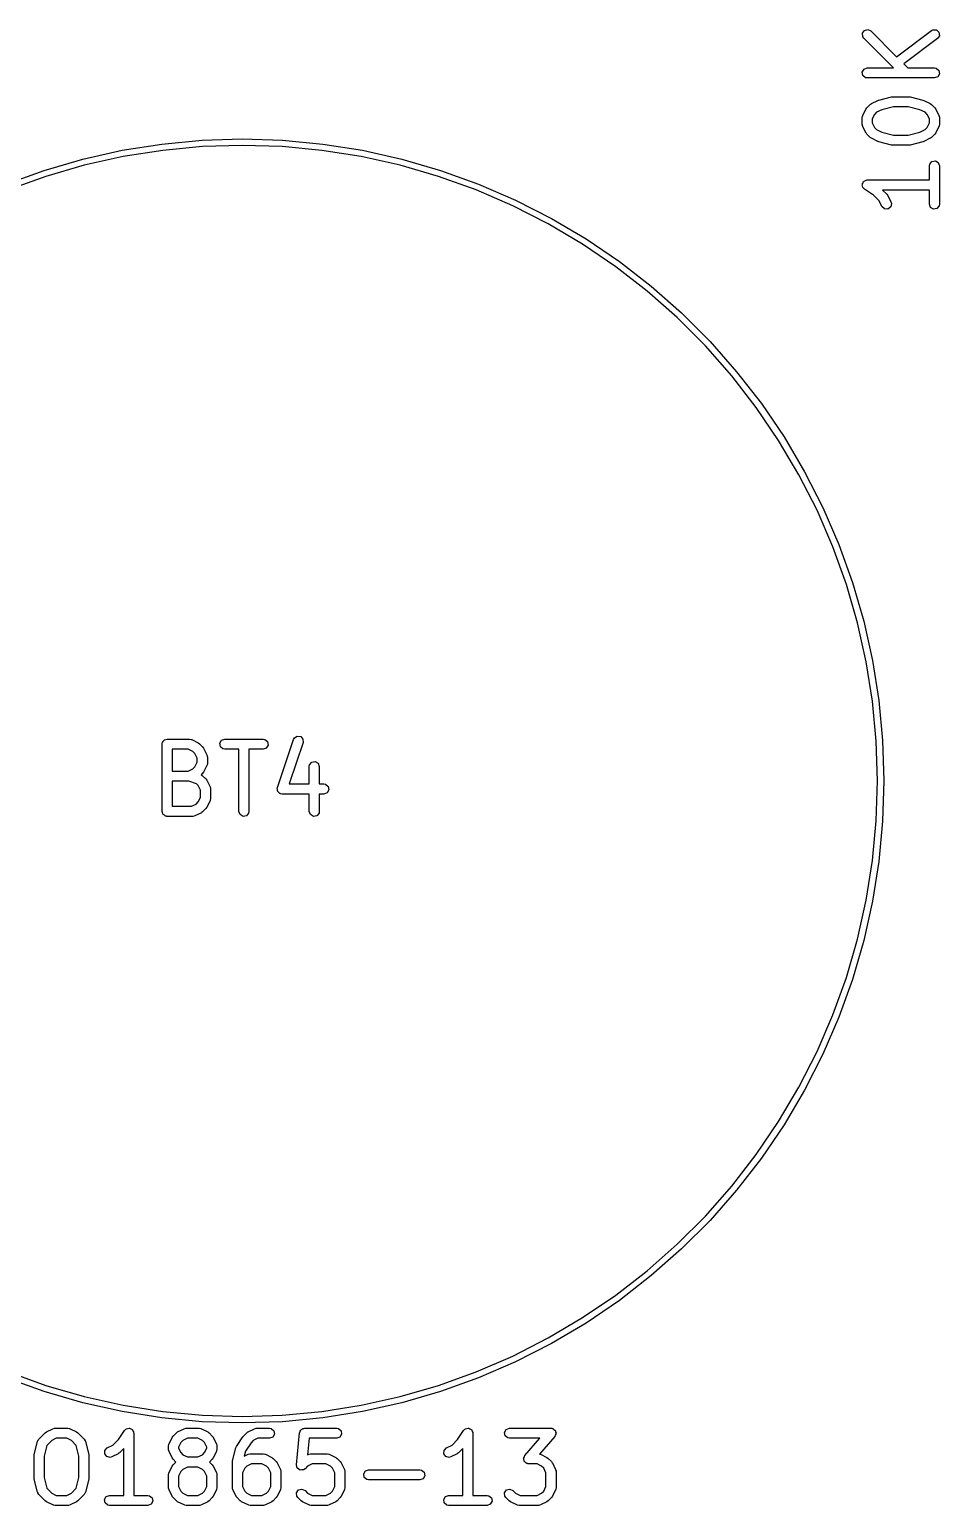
# Model space of a CAD drawing. Extents: x 0.07 to 2.33, y 0.11 to 1.81.
# Drawn here: x 0.623 to 1.156, y 0.107 to 0.972 of the extents above; entities that cross this region are included whole.
import ezdxf

# ---------------------------------------------------------------- set-up
doc = ezdxf.new("R2010")
doc.units = 0
doc.header["$MEASUREMENT"] = 0
doc.layers.add('BLACK', color=7, linetype='CONTINUOUS')

msp = doc.modelspace()

# ---------------------------------------------------------------- linework, layer by layer
at = {"layer": 'BLACK', "linetype": 'CONTINUOUS'}
for p, q in [((1.11063, 0.969394), (1.11179, 0.971048)), ((1.1108, 0.967382), (1.11063, 0.969394)), ((1.11179, 0.971048), (1.11374, 0.971571)), ((1.11374, 0.971571), (1.11557, 0.970717)), ((1.11557, 0.970717), (1.13063, 0.955655)), ((1.13063, 0.955655), (1.15108, 0.970992)), ((1.15108, 0.970992), (1.15199, 0.971455)), ((1.15199, 0.971455), (1.15401, 0.971345)), ((1.15401, 0.971345), (1.15548, 0.969964)), ((1.15548, 0.969964), (1.15573, 0.967959)), ((1.11139, 0.966542), (1.1108, 0.967382)), ((1.12885, 0.949085), (1.11139, 0.966542)), ((1.15462, 0.966267), (1.13485, 0.951437)), ((1.15573, 0.967959), (1.15462, 0.966267)), ((1.13485, 0.951437), (1.1372, 0.949085)), ((1.11057, 0.946645), (1.11158, 0.948394)), ((1.11092, 0.944656), (1.11057, 0.946645)), ((1.11247, 0.943358), (1.11092, 0.944656)), ((1.11158, 0.948394), (1.11348, 0.949085)), ((1.11348, 0.94318), (1.11247, 0.943358)), ((1.11348, 0.949085), (1.12885, 0.949085)), ((1.15285, 0.94318), (1.11348, 0.94318)), ((1.1372, 0.949085), (1.15285, 0.949085)), ((1.15285, 0.949085), (1.15386, 0.948907)), ((1.15475, 0.94387), (1.15285, 0.94318)), ((1.15386, 0.948907), (1.15541, 0.947609)), ((1.15576, 0.94562), (1.15475, 0.94387)), ((1.15541, 0.947609), (1.15576, 0.94562)), ((1.11084, 0.921206), (1.11271, 0.924956)), ((1.11271, 0.924956), (1.11324, 0.925665)), ((1.11324, 0.925665), (1.11327, 0.925723)), ((1.11327, 0.925723), (1.11514, 0.927598)), ((1.11514, 0.927598), (1.11586, 0.928104)), ((1.11586, 0.928104), (1.11591, 0.928151)), ((1.11591, 0.928151), (1.11966, 0.930026)), ((1.11966, 0.930026), (1.12015, 0.930171)), ((1.12015, 0.930171), (1.12026, 0.930249)), ((1.12026, 0.930249), (1.12776, 0.932124)), ((1.12884, 0.926307), (1.12201, 0.924599)), ((1.12776, 0.932124), (1.12835, 0.932166)), ((1.12835, 0.932166), (1.12848, 0.932212)), ((1.12848, 0.932212), (1.13785, 0.932212)), ((1.13749, 0.926307), (1.12884, 0.926307)), ((1.14432, 0.924599), (1.13749, 0.926307)), ((1.13785, 0.932212), (1.13843, 0.93211)), ((1.13843, 0.93211), (1.13857, 0.932124)), ((1.13857, 0.932124), (1.14607, 0.930249)), ((1.14607, 0.930249), (1.14653, 0.930042)), ((1.14653, 0.930042), (1.14667, 0.930026)), ((1.14667, 0.930026), (1.15042, 0.928151)), ((1.15042, 0.928151), (1.15113, 0.927625)), ((1.15113, 0.927625), (1.15119, 0.927598)), ((1.15119, 0.927598), (1.15306, 0.925723)), ((1.15306, 0.925723), (1.15357, 0.925)), ((1.15357, 0.925), (1.15362, 0.924956)), ((1.15362, 0.924956), (1.15549, 0.921206)), ((1.11053, 0.919886), (1.1107, 0.920896)), ((1.11053, 0.916136), (1.11053, 0.919886)), ((1.1107, 0.920896), (1.11082, 0.921031)), ((1.11082, 0.921031), (1.11084, 0.921206)), ((1.11778, 0.921886), (1.11643, 0.919189)), ((1.11643, 0.919189), (1.11643, 0.916833)), ((1.11643, 0.916833), (1.11778, 0.914136)), ((1.11898, 0.923083), (1.11778, 0.921886)), ((1.12201, 0.924599), (1.11898, 0.923083)), ((1.14735, 0.923083), (1.14432, 0.924599)), ((1.14855, 0.921886), (1.14735, 0.923083)), ((1.1499, 0.919189), (1.14855, 0.921886)), ((1.14855, 0.914136), (1.1499, 0.916833)), ((1.1499, 0.916833), (1.1499, 0.919189)), ((1.15549, 0.921206), (1.15578, 0.920223)), ((1.15578, 0.920223), (1.15574, 0.920052)), ((1.15574, 0.920052), (1.1558, 0.919886)), ((1.1558, 0.919886), (1.1558, 0.916136)), ((1.11059, 0.91597), (1.11053, 0.916136)), ((1.11055, 0.915799), (1.11059, 0.91597)), ((1.11084, 0.914816), (1.11055, 0.915799)), ((1.11271, 0.911066), (1.11084, 0.914816)), ((1.11276, 0.911022), (1.11271, 0.911066)), ((1.11327, 0.910299), (1.11276, 0.911022)), ((1.11514, 0.908424), (1.11327, 0.910299)), ((1.1152, 0.908397), (1.11514, 0.908424)), ((1.11591, 0.907871), (1.1152, 0.908397)), ((1.11966, 0.905996), (1.11591, 0.907871)), ((1.11778, 0.914136), (1.11898, 0.912939)), ((1.11898, 0.912939), (1.12201, 0.911423)), ((1.12201, 0.911423), (1.12884, 0.909715)), ((1.12884, 0.909715), (1.13749, 0.909715)), ((1.13749, 0.909715), (1.14432, 0.911423)), ((1.14432, 0.911423), (1.14735, 0.912939)), ((1.15042, 0.907871), (1.14667, 0.905996)), ((1.14735, 0.912939), (1.14855, 0.914136)), ((1.15046, 0.907918), (1.15042, 0.907871)), ((1.15119, 0.908424), (1.15046, 0.907918)), ((1.15306, 0.910299), (1.15119, 0.908424)), ((1.15309, 0.910357), (1.15306, 0.910299)), ((1.15362, 0.911066), (1.15309, 0.910357)), ((1.15549, 0.914816), (1.15362, 0.911066)), ((1.15551, 0.914991), (1.15549, 0.914816)), ((1.15562, 0.915126), (1.15551, 0.914991)), ((1.1558, 0.916136), (1.15562, 0.915126)), ((0.653741, 0.895668), (0.676792, 0.900821)), ((0.676792, 0.900821), (0.700121, 0.904516)), ((0.70059, 0.900799), (0.677494, 0.897141)), ((0.700121, 0.904516), (0.723636, 0.906738)), ((0.723871, 0.903), (0.70059, 0.900799)), ((0.723636, 0.906738), (0.747244, 0.90748)), ((0.747244, 0.903735), (0.723871, 0.903)), ((0.747244, 0.90748), (0.770852, 0.906738)), ((0.770617, 0.903), (0.747244, 0.903735)), ((0.793898, 0.900799), (0.770617, 0.903)), ((0.770852, 0.906738), (0.794367, 0.904516)), ((0.816995, 0.897141), (0.793898, 0.900799)), ((0.794367, 0.904516), (0.817697, 0.900821)), ((0.817697, 0.900821), (0.840748, 0.895668)), ((1.1198, 0.90598), (1.11966, 0.905996)), ((1.12026, 0.905772), (1.1198, 0.90598)), ((1.12776, 0.903898), (1.12026, 0.905772)), ((1.1279, 0.903912), (1.12776, 0.903898)), ((1.12848, 0.90381), (1.1279, 0.903912)), ((1.13785, 0.90381), (1.12848, 0.90381)), ((1.13798, 0.903856), (1.13785, 0.90381)), ((1.13857, 0.903898), (1.13798, 0.903856)), ((1.14607, 0.905772), (1.13857, 0.903898)), ((1.14618, 0.905851), (1.14607, 0.905772)), ((1.14667, 0.905996), (1.14618, 0.905851)), ((0.631059, 0.889078), (0.653741, 0.895668)), ((0.654672, 0.89204), (0.632216, 0.885516)), ((0.677494, 0.897141), (0.654672, 0.89204)), ((0.839816, 0.89204), (0.816995, 0.897141)), ((0.862272, 0.885516), (0.839816, 0.89204)), ((0.840748, 0.895668), (0.86343, 0.889078)), ((1.1499, 0.891764), (1.15007, 0.892774)), ((1.1499, 0.883468), (1.1499, 0.891764)), ((1.15007, 0.892774), (1.15137, 0.894321)), ((1.15137, 0.894321), (1.15336, 0.894672)), ((1.15336, 0.894672), (1.15511, 0.893662)), ((1.15511, 0.893662), (1.1558, 0.891764)), ((1.1558, 0.891764), (1.1558, 0.869267)), ((0.608835, 0.881077), (0.631059, 0.889078)), ((0.632216, 0.885516), (0.610214, 0.877595)), ((0.884274, 0.877595), (0.862272, 0.885516)), ((0.86343, 0.889078), (0.885653, 0.881077)), ((1.11057, 0.881028), (1.111, 0.88177)), ((1.111, 0.88177), (1.11134, 0.882555)), ((1.11134, 0.882555), (1.1115, 0.882631)), ((1.1115, 0.882631), (1.11158, 0.882778)), ((1.11158, 0.882778), (1.11239, 0.883071)), ((1.11239, 0.883071), (1.11315, 0.88345)), ((1.11315, 0.88345), (1.11332, 0.88341)), ((1.11332, 0.88341), (1.11348, 0.883468)), ((1.11348, 0.883468), (1.1499, 0.883468)), ((0.905736, 0.868308), (0.884274, 0.877595)), ((0.885653, 0.881077), (0.90733, 0.871697)), ((1.11053, 0.880706), (1.1106, 0.880861)), ((1.11077, 0.879883), (1.11053, 0.880706)), ((1.1106, 0.880861), (1.11057, 0.881028)), ((1.11092, 0.879039), (1.11077, 0.879883)), ((1.11105, 0.87893), (1.11092, 0.879039)), ((1.1111, 0.878767), (1.11105, 0.87893)), ((1.11184, 0.878059), (1.1111, 0.878767)), ((1.11722, 0.874471), (1.11184, 0.878059)), ((1.12043, 0.871267), (1.11722, 0.874471)), ((1.1499, 0.877563), (1.12248, 0.877563)), ((1.12248, 0.877563), (1.12494, 0.875104)), ((1.12494, 0.875104), (1.12545, 0.874381)), ((1.12545, 0.874381), (1.12549, 0.874337)), ((1.12549, 0.874337), (1.12737, 0.870587)), ((1.1499, 0.869267), (1.1499, 0.877563)), ((0.926571, 0.857691), (0.905736, 0.868308)), ((0.90733, 0.871697), (0.928376, 0.860974)), ((1.12209, 0.867946), (1.12043, 0.871267)), ((1.12355, 0.866558), (1.12209, 0.867946)), ((1.12557, 0.866437), (1.12355, 0.866558)), ((1.12719, 0.86764), (1.12557, 0.866437)), ((1.12766, 0.869605), (1.12719, 0.86764)), ((1.12737, 0.870587), (1.12766, 0.869605)), ((1.15059, 0.867369), (1.1499, 0.869267)), ((1.15234, 0.866359), (1.15059, 0.867369)), ((1.15433, 0.86671), (1.15234, 0.866359)), ((1.15562, 0.868257), (1.15433, 0.86671)), ((1.1558, 0.869267), (1.15562, 0.868257)), ((0.946699, 0.845787), (0.926571, 0.857691)), ((0.928376, 0.860974), (0.948707, 0.84895)), ((0.948707, 0.84895), (0.968242, 0.835674)), ((0.96604, 0.832643), (0.946699, 0.845787)), ((0.984518, 0.818311), (0.96604, 0.832643)), ((0.968242, 0.835674), (0.986905, 0.821197)), ((0.986905, 0.821197), (1.00462, 0.805577)), ((1.00206, 0.802846), (0.984518, 0.818311)), ((1.00462, 0.805577), (1.02132, 0.788875)), ((1.01859, 0.786311), (1.00206, 0.802846)), ((1.02132, 0.788875), (1.03694, 0.771157)), ((1.03406, 0.76877), (1.01859, 0.786311)), ((1.03694, 0.771157), (1.05142, 0.752494)), ((1.04839, 0.750292), (1.03406, 0.76877)), ((1.05142, 0.752494), (1.0647, 0.732959)), ((1.06154, 0.730951), (1.04839, 0.750292)), ((1.07344, 0.710823), (1.06154, 0.730951)), ((1.0647, 0.732959), (1.07672, 0.712628)), ((1.08406, 0.689988), (1.07344, 0.710823)), ((1.07672, 0.712628), (1.08744, 0.691582)), ((1.08744, 0.691582), (1.09683, 0.669905)), ((1.09334, 0.668526), (1.08406, 0.689988)), ((1.10126, 0.646524), (1.09334, 0.668526)), ((1.09683, 0.669905), (1.10483, 0.647682)), ((1.10779, 0.624068), (1.10126, 0.646524)), ((1.10483, 0.647682), (1.11142, 0.625)), ((1.11289, 0.601247), (1.10779, 0.624068)), ((1.11142, 0.625), (1.11657, 0.601949)), ((1.11655, 0.57815), (1.11289, 0.601247)), ((1.11657, 0.601949), (1.12026, 0.578619)), ((1.11875, 0.554869), (1.11655, 0.57815)), ((1.12026, 0.578619), (1.12249, 0.555104)), ((0.700234, 0.553056), (0.700302, 0.553439)), ((0.700279, 0.553569), (0.700345, 0.553682)), ((0.700302, 0.553439), (0.700279, 0.553569)), ((0.700345, 0.553682), (0.700412, 0.554066)), ((0.700412, 0.554066), (0.700906, 0.554654)), ((0.700906, 0.554654), (0.701289, 0.555318)), ((0.701289, 0.555318), (0.701539, 0.555409)), ((0.701539, 0.555409), (0.701711, 0.555613)), ((0.701711, 0.555613), (0.702466, 0.555746)), ((0.702466, 0.555746), (0.703187, 0.556009)), ((0.703187, 0.556009), (0.71631, 0.556009)), ((0.71631, 0.556009), (0.71732, 0.555831)), ((0.71732, 0.555831), (0.717456, 0.555717)), ((0.717456, 0.555717), (0.717631, 0.555697)), ((0.717631, 0.555697), (0.721381, 0.553822)), ((0.721381, 0.553822), (0.72209, 0.553296)), ((0.72209, 0.553296), (0.722148, 0.553269)), ((0.722148, 0.553269), (0.724023, 0.551394)), ((0.734025, 0.553569), (0.735035, 0.555318)), ((0.734376, 0.55158), (0.734025, 0.553569)), ((0.735035, 0.555318), (0.736933, 0.556009)), ((0.736933, 0.556009), (0.75943, 0.556009)), ((0.75943, 0.556009), (0.76044, 0.555831)), ((0.76044, 0.555831), (0.761987, 0.554532)), ((0.761987, 0.554532), (0.762338, 0.552543)), ((0.767877, 0.527743), (0.777251, 0.555864)), ((0.782854, 0.553997), (0.774775, 0.529762)), ((0.777251, 0.555864), (0.77774, 0.556766)), ((0.77774, 0.556766), (0.779461, 0.557823)), ((0.779461, 0.557823), (0.781458, 0.557527)), ((0.781458, 0.557527), (0.782799, 0.556016)), ((0.782799, 0.556016), (0.782854, 0.553997)), ((1.11948, 0.531496), (1.11875, 0.554869)), ((1.12249, 0.555104), (1.12323, 0.531496)), ((0.700234, 0.513686), (0.700234, 0.553056)), ((0.70614, 0.550103), (0.70614, 0.537261)), ((0.715613, 0.550103), (0.70614, 0.550103)), ((0.718311, 0.548754), (0.715613, 0.550103)), ((0.719508, 0.547557), (0.718311, 0.548754)), ((0.720857, 0.54486), (0.719508, 0.547557)), ((0.720857, 0.542504), (0.720857, 0.54486)), ((0.724023, 0.551394), (0.724529, 0.550671)), ((0.724529, 0.550671), (0.724576, 0.550627)), ((0.724576, 0.550627), (0.726451, 0.546877)), ((0.726451, 0.546877), (0.726743, 0.545894)), ((0.726743, 0.545894), (0.726702, 0.545723)), ((0.726702, 0.545723), (0.726762, 0.545557)), ((0.726762, 0.545557), (0.726762, 0.541807)), ((0.735923, 0.550281), (0.734376, 0.55158)), ((0.736933, 0.550103), (0.735923, 0.550281)), ((0.745229, 0.550103), (0.736933, 0.550103)), ((0.745229, 0.513686), (0.745229, 0.550103)), ((0.75943, 0.550103), (0.751134, 0.550103)), ((0.751134, 0.550103), (0.751134, 0.513686)), ((0.761328, 0.550794), (0.75943, 0.550103)), ((0.762338, 0.552543), (0.761328, 0.550794)), ((0.70614, 0.537261), (0.715613, 0.537261)), ((0.715613, 0.537261), (0.718311, 0.53861)), ((0.718311, 0.53861), (0.719508, 0.539807)), ((0.719508, 0.539807), (0.720857, 0.542504)), ((0.724023, 0.53597), (0.72314, 0.535088)), ((0.72405, 0.536028), (0.724023, 0.53597)), ((0.724576, 0.536737), (0.72405, 0.536028)), ((0.726451, 0.540487), (0.724576, 0.536737)), ((0.726471, 0.540662), (0.726451, 0.540487)), ((0.726584, 0.540797), (0.726471, 0.540662)), ((0.726762, 0.541807), (0.726584, 0.540797)), ((0.786474, 0.539933), (0.786652, 0.540942)), ((0.786474, 0.529762), (0.786474, 0.539933)), ((0.786652, 0.540942), (0.78795, 0.54249)), ((0.78795, 0.54249), (0.789939, 0.54284)), ((0.789939, 0.54284), (0.791688, 0.541831)), ((0.791688, 0.541831), (0.792379, 0.539933)), ((0.792379, 0.539933), (0.792379, 0.529762)), ((0.70614, 0.531355), (0.70614, 0.516639)), ((0.715831, 0.531355), (0.70614, 0.531355)), ((0.72034, 0.529853), (0.715831, 0.531355)), ((0.721383, 0.52881), (0.72034, 0.529853)), ((0.722731, 0.526112), (0.721383, 0.52881)), ((0.72314, 0.535088), (0.72377, 0.534746)), ((0.72377, 0.534746), (0.723863, 0.534596)), ((0.723863, 0.534596), (0.724023, 0.534521)), ((0.724023, 0.534521), (0.725897, 0.532647)), ((0.725897, 0.532647), (0.726404, 0.531924)), ((0.726404, 0.531924), (0.726451, 0.531879)), ((0.726451, 0.531879), (0.728325, 0.52813)), ((0.728325, 0.52813), (0.728618, 0.527147)), ((0.767771, 0.527322), (0.767884, 0.527517)), ((0.767911, 0.526529), (0.767771, 0.527322)), ((0.767884, 0.527517), (0.767877, 0.527743)), ((0.774775, 0.529762), (0.786474, 0.529762)), ((0.792379, 0.529762), (0.795051, 0.529762)), ((0.795051, 0.529762), (0.796061, 0.529584)), ((0.796061, 0.529584), (0.797608, 0.528286)), ((0.797608, 0.528286), (0.797959, 0.526296)), ((1.11875, 0.508123), (1.11948, 0.531496)), ((1.12323, 0.531496), (1.12249, 0.507888)), ((0.720186, 0.517987), (0.721383, 0.519184)), ((0.721383, 0.519184), (0.722731, 0.521882)), ((0.722731, 0.521882), (0.722731, 0.526112)), ((0.728325, 0.519864), (0.726451, 0.516115)), ((0.728345, 0.52004), (0.728325, 0.519864)), ((0.728459, 0.520175), (0.728345, 0.52004)), ((0.728637, 0.521185), (0.728459, 0.520175)), ((0.728618, 0.527147), (0.728577, 0.526975)), ((0.728577, 0.526975), (0.728637, 0.526809)), ((0.728637, 0.526809), (0.728637, 0.521185)), ((0.767933, 0.525724), (0.767911, 0.526529)), ((0.768082, 0.525555), (0.767933, 0.525724)), ((0.768121, 0.525333), (0.768082, 0.525555)), ((0.768738, 0.524815), (0.768121, 0.525333)), ((0.769273, 0.524213), (0.768738, 0.524815)), ((0.769496, 0.52418), (0.769273, 0.524213)), ((0.769669, 0.524034), (0.769496, 0.52418)), ((0.770679, 0.523856), (0.769669, 0.524034)), ((0.786474, 0.523856), (0.770679, 0.523856)), ((0.786474, 0.513686), (0.786474, 0.523856)), ((0.795051, 0.523856), (0.792379, 0.523856)), ((0.792379, 0.523856), (0.792379, 0.513686)), ((0.796949, 0.524547), (0.795051, 0.523856)), ((0.797959, 0.526296), (0.796949, 0.524547)), ((0.700497, 0.512965), (0.700234, 0.513686)), ((0.70063, 0.512209), (0.700497, 0.512965)), ((0.700834, 0.512038), (0.70063, 0.512209)), ((0.700925, 0.511788), (0.700834, 0.512038)), ((0.701589, 0.511404), (0.700925, 0.511788)), ((0.702177, 0.510911), (0.701589, 0.511404)), ((0.702561, 0.510844), (0.702177, 0.510911)), ((0.702674, 0.510778), (0.702561, 0.510844)), ((0.702804, 0.510801), (0.702674, 0.510778)), ((0.703187, 0.510733), (0.702804, 0.510801)), ((0.718185, 0.510733), (0.703187, 0.510733)), ((0.70614, 0.516639), (0.717488, 0.516639)), ((0.717488, 0.516639), (0.720186, 0.517987)), ((0.718351, 0.510793), (0.718185, 0.510733)), ((0.718523, 0.510752), (0.718351, 0.510793)), ((0.719506, 0.511045), (0.718523, 0.510752)), ((0.723255, 0.51292), (0.719506, 0.511045)), ((0.7233, 0.512966), (0.723255, 0.51292)), ((0.724023, 0.513473), (0.7233, 0.512966)), ((0.725897, 0.515347), (0.724023, 0.513473)), ((0.725925, 0.515406), (0.725897, 0.515347)), ((0.726451, 0.516115), (0.725925, 0.515406)), ((0.74592, 0.511788), (0.745229, 0.513686)), ((0.747669, 0.510778), (0.74592, 0.511788)), ((0.749658, 0.511129), (0.747669, 0.510778)), ((0.750956, 0.512676), (0.749658, 0.511129)), ((0.751134, 0.513686), (0.750956, 0.512676)), ((0.787164, 0.511788), (0.786474, 0.513686)), ((0.788914, 0.510778), (0.787164, 0.511788)), ((0.790903, 0.511129), (0.788914, 0.510778)), ((0.792201, 0.512676), (0.790903, 0.511129)), ((0.792379, 0.513686), (0.792201, 0.512676)), ((1.11655, 0.484842), (1.11875, 0.508123)), ((1.12249, 0.507888), (1.12026, 0.484373)), ((1.11289, 0.461746), (1.11655, 0.484842)), ((1.12026, 0.484373), (1.11657, 0.461044)), ((1.10779, 0.438924), (1.11289, 0.461746)), ((1.11657, 0.461044), (1.11142, 0.437993)), ((1.10126, 0.416468), (1.10779, 0.438924)), ((1.11142, 0.437993), (1.10483, 0.415311)), ((1.09334, 0.394466), (1.10126, 0.416468)), ((1.10483, 0.415311), (1.09683, 0.393087)), ((1.08406, 0.373005), (1.09334, 0.394466)), ((1.09683, 0.393087), (1.08744, 0.37141)), ((1.07344, 0.352169), (1.08406, 0.373005)), ((1.08744, 0.37141), (1.07672, 0.350364)), ((1.06154, 0.332041), (1.07344, 0.352169)), ((1.07672, 0.350364), (1.0647, 0.330034)), ((1.04839, 0.3127), (1.06154, 0.332041)), ((1.0647, 0.330034), (1.05142, 0.310498)), ((1.03406, 0.294222), (1.04839, 0.3127)), ((1.05142, 0.310498), (1.03694, 0.291835)), ((1.01859, 0.276681), (1.03406, 0.294222)), ((1.03694, 0.291835), (1.02132, 0.274117)), ((1.00206, 0.260146), (1.01859, 0.276681)), ((1.02132, 0.274117), (1.00462, 0.257415)), ((0.984518, 0.244681), (1.00206, 0.260146)), ((1.00462, 0.257415), (0.986905, 0.241795)), ((0.96604, 0.230349), (0.984518, 0.244681)), ((0.986905, 0.241795), (0.968242, 0.227318)), ((0.946699, 0.217205), (0.96604, 0.230349)), ((0.968242, 0.227318), (0.948707, 0.214042)), ((0.926571, 0.205301), (0.946699, 0.217205)), ((0.948707, 0.214042), (0.928376, 0.202019)), ((0.905736, 0.194685), (0.926571, 0.205301)), ((0.928376, 0.202019), (0.90733, 0.191295)), ((0.884274, 0.185397), (0.905736, 0.194685)), ((0.90733, 0.191295), (0.885653, 0.181915)), ((0.631059, 0.173914), (0.608835, 0.181915)), ((0.610214, 0.185397), (0.632216, 0.177476)), ((0.862272, 0.177476), (0.884274, 0.185397)), ((0.885653, 0.181915), (0.86343, 0.173914)), ((0.653741, 0.167324), (0.631059, 0.173914)), ((0.632216, 0.177476), (0.654672, 0.170952)), ((0.839816, 0.170952), (0.862272, 0.177476)), ((0.86343, 0.173914), (0.840748, 0.167324)), ((0.676792, 0.162172), (0.653741, 0.167324)), ((0.654672, 0.170952), (0.677494, 0.165851)), ((0.677494, 0.165851), (0.70059, 0.162193)), ((0.793898, 0.162193), (0.816995, 0.165851)), ((0.816995, 0.165851), (0.839816, 0.170952)), ((0.840748, 0.167324), (0.817697, 0.162172)), ((0.700121, 0.158477), (0.676792, 0.162172)), ((0.723636, 0.156254), (0.700121, 0.158477)), ((0.70059, 0.162193), (0.723871, 0.159992)), ((0.747244, 0.155512), (0.723636, 0.156254)), ((0.723871, 0.159992), (0.747244, 0.159258)), ((0.747244, 0.159258), (0.770617, 0.159992)), ((0.770852, 0.156254), (0.747244, 0.155512)), ((0.770617, 0.159992), (0.793898, 0.162193)), ((0.794367, 0.158477), (0.770852, 0.156254)), ((0.817697, 0.162172), (0.794367, 0.158477)), ((0.627983, 0.145976), (0.631733, 0.149726)), ((0.631733, 0.149726), (0.632456, 0.150232)), ((0.632456, 0.150232), (0.6325, 0.150279)), ((0.6325, 0.150279), (0.63625, 0.152154)), ((0.63625, 0.152154), (0.637233, 0.152446)), ((0.637233, 0.152446), (0.637404, 0.152405)), ((0.637404, 0.152405), (0.63757, 0.152465)), ((0.63757, 0.152465), (0.645069, 0.152465)), ((0.645069, 0.152465), (0.646079, 0.152287)), ((0.646079, 0.152287), (0.646214, 0.152174)), ((0.646214, 0.152174), (0.64639, 0.152154)), ((0.64639, 0.152154), (0.650139, 0.150279)), ((0.650139, 0.150279), (0.650848, 0.149753)), ((0.650848, 0.149753), (0.650907, 0.149726)), ((0.650907, 0.149726), (0.654656, 0.145976)), ((0.674646, 0.145769), (0.678233, 0.151151)), ((0.678233, 0.151151), (0.678941, 0.151892)), ((0.678941, 0.151892), (0.679104, 0.15194)), ((0.679104, 0.15194), (0.679214, 0.15207)), ((0.679214, 0.15207), (0.680057, 0.152219)), ((0.680057, 0.152219), (0.68088, 0.152459)), ((0.68088, 0.152459), (0.681035, 0.152391)), ((0.681035, 0.152391), (0.681203, 0.152421)), ((0.681203, 0.152421), (0.681945, 0.151992)), ((0.681945, 0.151992), (0.68273, 0.151648)), ((0.68273, 0.151648), (0.682805, 0.151495)), ((0.682805, 0.151495), (0.682952, 0.151411)), ((0.682952, 0.151411), (0.683245, 0.150606)), ((0.683245, 0.150606), (0.683625, 0.149837)), ((0.683625, 0.149837), (0.683585, 0.149672)), ((0.683585, 0.149672), (0.683643, 0.149513)), ((0.683643, 0.149513), (0.683643, 0.113095)), ((0.704296, 0.143334), (0.70617, 0.147084)), ((0.70617, 0.147084), (0.706696, 0.147793)), ((0.706696, 0.147793), (0.706723, 0.147851)), ((0.706723, 0.147851), (0.708598, 0.149726)), ((0.708598, 0.149726), (0.709321, 0.150232)), ((0.709321, 0.150232), (0.709366, 0.150279)), ((0.709366, 0.150279), (0.713115, 0.152154)), ((0.713115, 0.152154), (0.714098, 0.152446)), ((0.714098, 0.152446), (0.71427, 0.152405)), ((0.71427, 0.152405), (0.714436, 0.152465)), ((0.714436, 0.152465), (0.721935, 0.152465)), ((0.721935, 0.152465), (0.722945, 0.152287)), ((0.722945, 0.152287), (0.72308, 0.152174)), ((0.72308, 0.152174), (0.723255, 0.152154)), ((0.723255, 0.152154), (0.727005, 0.150279)), ((0.727005, 0.150279), (0.727714, 0.149753)), ((0.727714, 0.149753), (0.727772, 0.149726)), ((0.727772, 0.149726), (0.729647, 0.147851)), ((0.729647, 0.147851), (0.730153, 0.147128)), ((0.730153, 0.147128), (0.7302, 0.147084)), ((0.7302, 0.147084), (0.732075, 0.143334)), ((0.74385, 0.141777), (0.747599, 0.147401)), ((0.747599, 0.147401), (0.74791, 0.147726)), ((0.74791, 0.147726), (0.747968, 0.147851)), ((0.747968, 0.147851), (0.749843, 0.149726)), ((0.749843, 0.149726), (0.750566, 0.150232)), ((0.750566, 0.150232), (0.75061, 0.150279)), ((0.75061, 0.150279), (0.75436, 0.152154)), ((0.75436, 0.152154), (0.755343, 0.152446)), ((0.755343, 0.152446), (0.755515, 0.152405)), ((0.755515, 0.152405), (0.755681, 0.152465)), ((0.755681, 0.152465), (0.76318, 0.152465)), ((0.76318, 0.152465), (0.764189, 0.152287)), ((0.765078, 0.147251), (0.76318, 0.14656)), ((0.764189, 0.152287), (0.765737, 0.150989)), ((0.766087, 0.149), (0.765078, 0.147251)), ((0.765737, 0.150989), (0.766087, 0.149)), ((0.778989, 0.131059), (0.780864, 0.149806)), ((0.780864, 0.149806), (0.780906, 0.149957)), ((0.780894, 0.150025), (0.780955, 0.150131)), ((0.780906, 0.149957), (0.780894, 0.150025)), ((0.780955, 0.150131), (0.781142, 0.150794)), ((0.781142, 0.150794), (0.78159, 0.151231)), ((0.78159, 0.151231), (0.781904, 0.151775)), ((0.781904, 0.151775), (0.782292, 0.151916)), ((0.782292, 0.151916), (0.782587, 0.152204)), ((0.782587, 0.152204), (0.783213, 0.152251)), ((0.783213, 0.152251), (0.783802, 0.152465)), ((0.783802, 0.152465), (0.80255, 0.152465)), ((0.80255, 0.152465), (0.80356, 0.152287)), ((0.804448, 0.147251), (0.80255, 0.14656)), ((0.80356, 0.152287), (0.805107, 0.150989)), ((0.805458, 0.149), (0.804448, 0.147251)), ((0.805107, 0.150989), (0.805458, 0.149)), ((0.873371, 0.145769), (0.876958, 0.151151)), ((0.876958, 0.151151), (0.877667, 0.151892)), ((0.877667, 0.151892), (0.87783, 0.15194)), ((0.87783, 0.15194), (0.877939, 0.15207)), ((0.877939, 0.15207), (0.878782, 0.152219)), ((0.878782, 0.152219), (0.879605, 0.152459)), ((0.879605, 0.152459), (0.879761, 0.152391)), ((0.879761, 0.152391), (0.879928, 0.152421)), ((0.879928, 0.152421), (0.88067, 0.151992)), ((0.88067, 0.151992), (0.881455, 0.151648)), ((0.881455, 0.151648), (0.88153, 0.151495)), ((0.88153, 0.151495), (0.881677, 0.151411)), ((0.881677, 0.151411), (0.88197, 0.150606)), ((0.88197, 0.150606), (0.88235, 0.149837)), ((0.88235, 0.149837), (0.88231, 0.149672)), ((0.88231, 0.149672), (0.882368, 0.149513)), ((0.882368, 0.149513), (0.882368, 0.113095)), ((0.900879, 0.150025), (0.901889, 0.151775)), ((0.90123, 0.148036), (0.900879, 0.150025)), ((0.902777, 0.146738), (0.90123, 0.148036)), ((0.901889, 0.151775), (0.903787, 0.152465)), ((0.903787, 0.152465), (0.928159, 0.152465)), ((0.930381, 0.147568), (0.921425, 0.137332)), ((0.928159, 0.152465), (0.928596, 0.152388)), ((0.928596, 0.152388), (0.928732, 0.152409)), ((0.928732, 0.152409), (0.928836, 0.152346)), ((0.928836, 0.152346), (0.929169, 0.152287)), ((0.929169, 0.152287), (0.929779, 0.151775)), ((0.929779, 0.151775), (0.93046, 0.151363)), ((0.930669, 0.14831), (0.930381, 0.147568)), ((0.93046, 0.151363), (0.930536, 0.15114)), ((0.930536, 0.15114), (0.930716, 0.150989)), ((0.931067, 0.149), (0.930669, 0.14831)), ((0.930716, 0.150989), (0.930854, 0.150205)), ((0.930854, 0.150205), (0.931111, 0.149451)), ((0.931111, 0.149451), (0.931026, 0.149232)), ((0.931026, 0.149232), (0.931067, 0.149)), ((0.625332, 0.137105), (0.627207, 0.144604)), ((0.627207, 0.144604), (0.627624, 0.145541)), ((0.627624, 0.145541), (0.62786, 0.145712)), ((0.62786, 0.145712), (0.627983, 0.145976)), ((0.632737, 0.142379), (0.631149, 0.136026)), ((0.63557, 0.145211), (0.632737, 0.142379)), ((0.638267, 0.14656), (0.63557, 0.145211)), ((0.644372, 0.14656), (0.638267, 0.14656)), ((0.64707, 0.145211), (0.644372, 0.14656)), ((0.649902, 0.142379), (0.64707, 0.145211)), ((0.65149, 0.136026), (0.649902, 0.142379)), ((0.654656, 0.145976), (0.655245, 0.145136)), ((0.655245, 0.145136), (0.65527, 0.144846)), ((0.65527, 0.144846), (0.655433, 0.144604)), ((0.655433, 0.144604), (0.657308, 0.137105)), ((0.666611, 0.137422), (0.666732, 0.139438)), ((0.666732, 0.139438), (0.668121, 0.140905)), ((0.668121, 0.140905), (0.671442, 0.142565)), ((0.671442, 0.142565), (0.674646, 0.145769)), ((0.677737, 0.140509), (0.675279, 0.138051)), ((0.677737, 0.113095), (0.677737, 0.140509)), ((0.703984, 0.142014), (0.704162, 0.143023)), ((0.703984, 0.140139), (0.703984, 0.142014)), ((0.704044, 0.139973), (0.703984, 0.140139)), ((0.704003, 0.139801), (0.704044, 0.139973)), ((0.704296, 0.138818), (0.704003, 0.139801)), ((0.704162, 0.143023), (0.704275, 0.143159)), ((0.704275, 0.143159), (0.704296, 0.143334)), ((0.70617, 0.135069), (0.704296, 0.138818)), ((0.711238, 0.144014), (0.709889, 0.141316)), ((0.709889, 0.141316), (0.709889, 0.140836)), ((0.709889, 0.140836), (0.711238, 0.138138)), ((0.712435, 0.145211), (0.711238, 0.144014)), ((0.715133, 0.14656), (0.712435, 0.145211)), ((0.721238, 0.14656), (0.715133, 0.14656)), ((0.723935, 0.145211), (0.721238, 0.14656)), ((0.725132, 0.144014), (0.723935, 0.145211)), ((0.726481, 0.141316), (0.725132, 0.144014)), ((0.725132, 0.138138), (0.726481, 0.140836)), ((0.726481, 0.140836), (0.726481, 0.141316)), ((0.732075, 0.138818), (0.7302, 0.135069)), ((0.732075, 0.143334), (0.732367, 0.142351)), ((0.732095, 0.138994), (0.732075, 0.138818)), ((0.732209, 0.139129), (0.732095, 0.138994)), ((0.732387, 0.140139), (0.732209, 0.139129)), ((0.732367, 0.142351), (0.732326, 0.142179)), ((0.732326, 0.142179), (0.732387, 0.142014)), ((0.732387, 0.142014), (0.732387, 0.140139)), ((0.741567, 0.133356), (0.743442, 0.140855)), ((0.743442, 0.140855), (0.743846, 0.14176)), ((0.743846, 0.14176), (0.74385, 0.141777)), ((0.749047, 0.138926), (0.748318, 0.136009)), ((0.752351, 0.143882), (0.749047, 0.138926)), ((0.75368, 0.145211), (0.752351, 0.143882)), ((0.756378, 0.14656), (0.75368, 0.145211)), ((0.76318, 0.14656), (0.756378, 0.14656)), ((0.786474, 0.14656), (0.785497, 0.136789)), ((0.80255, 0.14656), (0.786474, 0.14656)), ((0.865336, 0.137422), (0.865457, 0.139438)), ((0.865457, 0.139438), (0.866846, 0.140905)), ((0.866846, 0.140905), (0.870167, 0.142565)), ((0.870167, 0.142565), (0.873371, 0.145769)), ((0.876462, 0.140509), (0.874004, 0.138051)), ((0.876462, 0.113095), (0.876462, 0.140509)), ((0.903787, 0.14656), (0.902777, 0.146738)), ((0.921652, 0.14656), (0.903787, 0.14656)), ((0.912813, 0.136459), (0.921652, 0.14656)), ((0.625244, 0.136389), (0.625346, 0.13697)), ((0.625244, 0.123266), (0.625244, 0.136389)), ((0.625346, 0.13697), (0.625332, 0.137105)), ((0.631149, 0.136026), (0.631149, 0.123629)), ((0.65149, 0.123629), (0.65149, 0.136026)), ((0.657308, 0.137105), (0.657349, 0.136517)), ((0.657349, 0.136517), (0.657396, 0.136389)), ((0.657396, 0.136389), (0.657396, 0.123266)), ((0.667814, 0.1358), (0.666611, 0.137422)), ((0.669779, 0.135331), (0.667814, 0.1358)), ((0.670762, 0.135623), (0.669779, 0.135331)), ((0.674511, 0.137498), (0.670762, 0.135623)), ((0.674556, 0.137545), (0.674511, 0.137498)), ((0.675279, 0.138051), (0.674556, 0.137545)), ((0.704296, 0.126461), (0.70617, 0.130211)), ((0.706217, 0.135024), (0.70617, 0.135069)), ((0.70617, 0.130211), (0.706696, 0.13092)), ((0.706723, 0.134301), (0.706217, 0.135024)), ((0.706696, 0.13092), (0.706723, 0.130978)), ((0.708385, 0.13264), (0.706723, 0.134301)), ((0.706723, 0.130978), (0.708385, 0.13264)), ((0.711238, 0.138138), (0.712435, 0.136941)), ((0.712435, 0.136941), (0.715133, 0.135592)), ((0.715133, 0.129687), (0.712435, 0.128338)), ((0.715133, 0.135592), (0.721238, 0.135592)), ((0.721238, 0.129687), (0.715133, 0.129687)), ((0.721238, 0.135592), (0.723935, 0.136941)), ((0.723935, 0.128338), (0.721238, 0.129687)), ((0.723935, 0.136941), (0.725132, 0.138138)), ((0.729647, 0.134301), (0.727985, 0.13264)), ((0.727985, 0.13264), (0.729647, 0.130978)), ((0.729674, 0.13436), (0.729647, 0.134301)), ((0.729647, 0.130978), (0.730153, 0.130255)), ((0.7302, 0.135069), (0.729674, 0.13436)), ((0.730153, 0.130255), (0.7302, 0.130211)), ((0.7302, 0.130211), (0.732075, 0.126461)), ((0.741479, 0.13264), (0.741581, 0.13322)), ((0.741479, 0.117642), (0.741479, 0.13264)), ((0.741581, 0.13322), (0.741567, 0.133356)), ((0.748318, 0.136009), (0.75061, 0.137155)), ((0.749931, 0.130213), (0.748733, 0.129016)), ((0.752628, 0.131562), (0.749931, 0.130213)), ((0.75061, 0.137155), (0.751593, 0.137448)), ((0.751593, 0.137448), (0.751765, 0.137407)), ((0.751765, 0.137407), (0.751931, 0.137467)), ((0.751931, 0.137467), (0.75943, 0.137467)), ((0.758733, 0.131562), (0.752628, 0.131562)), ((0.76143, 0.130213), (0.758733, 0.131562)), ((0.75943, 0.137467), (0.76044, 0.137289)), ((0.76044, 0.137289), (0.760575, 0.137176)), ((0.760575, 0.137176), (0.760751, 0.137155)), ((0.760751, 0.137155), (0.7645, 0.135281)), ((0.762628, 0.129016), (0.76143, 0.130213)), ((0.7645, 0.135281), (0.765209, 0.134755)), ((0.765209, 0.134755), (0.765267, 0.134728)), ((0.765267, 0.134728), (0.767142, 0.132853)), ((0.767142, 0.132853), (0.767648, 0.13213)), ((0.767648, 0.13213), (0.767695, 0.132085)), ((0.767695, 0.132085), (0.76957, 0.128336)), ((0.778986, 0.131022), (0.778994, 0.13104)), ((0.779243, 0.130063), (0.778986, 0.131022)), ((0.778994, 0.13104), (0.778989, 0.131059)), ((0.779488, 0.129101), (0.779243, 0.130063)), ((0.785551, 0.130213), (0.784015, 0.128677)), ((0.785497, 0.136789), (0.786231, 0.137155)), ((0.788249, 0.131562), (0.785551, 0.130213)), ((0.786231, 0.137155), (0.787214, 0.137448)), ((0.787214, 0.137448), (0.787386, 0.137407)), ((0.787386, 0.137407), (0.787552, 0.137467)), ((0.787552, 0.137467), (0.796925, 0.137467)), ((0.796228, 0.131562), (0.788249, 0.131562)), ((0.798926, 0.130213), (0.796228, 0.131562)), ((0.796925, 0.137467), (0.797935, 0.137289)), ((0.797935, 0.137289), (0.798071, 0.137176)), ((0.798071, 0.137176), (0.798246, 0.137155)), ((0.798246, 0.137155), (0.801995, 0.135281)), ((0.800123, 0.129016), (0.798926, 0.130213)), ((0.801995, 0.135281), (0.802704, 0.134755)), ((0.802704, 0.134755), (0.802763, 0.134728)), ((0.802763, 0.134728), (0.804638, 0.132853)), ((0.804638, 0.132853), (0.805144, 0.13213)), ((0.805144, 0.13213), (0.805191, 0.132085)), ((0.805191, 0.132085), (0.807065, 0.128336)), ((0.86654, 0.1358), (0.865336, 0.137422)), ((0.868504, 0.135331), (0.86654, 0.1358)), ((0.869487, 0.135623), (0.868504, 0.135331)), ((0.873236, 0.137498), (0.869487, 0.135623)), ((0.873281, 0.137545), (0.873236, 0.137498)), ((0.874004, 0.138051), (0.873281, 0.137545)), ((0.912083, 0.134576), (0.912169, 0.134795)), ((0.91234, 0.133822), (0.912083, 0.134576)), ((0.912128, 0.135027), (0.912526, 0.135717)), ((0.912169, 0.134795), (0.912128, 0.135027)), ((0.912478, 0.133038), (0.91234, 0.133822)), ((0.912659, 0.132887), (0.912478, 0.133038)), ((0.912526, 0.135717), (0.912813, 0.136459)), ((0.912735, 0.132664), (0.912659, 0.132887)), ((0.913416, 0.132251), (0.912735, 0.132664)), ((0.914026, 0.13174), (0.913416, 0.132251)), ((0.914358, 0.131681), (0.914026, 0.13174)), ((0.914463, 0.131618), (0.914358, 0.131681)), ((0.914598, 0.131639), (0.914463, 0.131618)), ((0.915036, 0.131562), (0.914598, 0.131639)), ((0.919963, 0.131562), (0.915036, 0.131562)), ((0.92266, 0.130213), (0.919963, 0.131562)), ((0.921425, 0.137332), (0.92167, 0.137289)), ((0.92167, 0.137289), (0.921805, 0.137176)), ((0.921805, 0.137176), (0.92198, 0.137155)), ((0.92198, 0.137155), (0.92573, 0.135281)), ((0.923857, 0.129016), (0.92266, 0.130213)), ((0.92573, 0.135281), (0.926439, 0.134755)), ((0.926439, 0.134755), (0.926497, 0.134728)), ((0.926497, 0.134728), (0.928372, 0.132853)), ((0.928372, 0.132853), (0.928878, 0.13213)), ((0.928878, 0.13213), (0.928925, 0.132085)), ((0.928925, 0.132085), (0.9308, 0.128336)), ((0.62529, 0.123138), (0.625244, 0.123266)), ((0.625332, 0.12255), (0.62529, 0.123138)), ((0.627207, 0.115051), (0.625332, 0.12255)), ((0.631149, 0.123629), (0.632737, 0.117276)), ((0.649902, 0.117276), (0.65149, 0.123629)), ((0.657308, 0.12255), (0.655433, 0.115051)), ((0.657396, 0.123266), (0.657294, 0.122685)), ((0.657294, 0.122685), (0.657308, 0.12255)), ((0.703984, 0.125141), (0.704162, 0.126151)), ((0.703984, 0.117642), (0.703984, 0.125141)), ((0.704162, 0.126151), (0.704275, 0.126286)), ((0.704275, 0.126286), (0.704296, 0.126461)), ((0.711238, 0.127141), (0.709889, 0.124444)), ((0.709889, 0.124444), (0.709889, 0.118339)), ((0.712435, 0.128338), (0.711238, 0.127141)), ((0.725132, 0.127141), (0.723935, 0.128338)), ((0.726481, 0.124444), (0.725132, 0.127141)), ((0.726481, 0.118339), (0.726481, 0.124444)), ((0.732075, 0.126461), (0.732367, 0.125478)), ((0.732367, 0.125478), (0.732326, 0.125307)), ((0.732326, 0.125307), (0.732387, 0.125141)), ((0.732387, 0.125141), (0.732387, 0.117642)), ((0.748733, 0.129016), (0.747385, 0.126318)), ((0.747385, 0.126318), (0.747385, 0.118339)), ((0.763976, 0.126318), (0.762628, 0.129016)), ((0.763976, 0.118339), (0.763976, 0.126318)), ((0.76957, 0.128336), (0.769863, 0.127353)), ((0.769863, 0.127353), (0.769821, 0.127181)), ((0.769821, 0.127181), (0.769882, 0.127015)), ((0.769882, 0.127015), (0.769882, 0.117642)), ((0.779503, 0.12909), (0.779488, 0.129101)), ((0.779508, 0.129071), (0.779503, 0.12909)), ((0.780321, 0.128502), (0.779508, 0.129071)), ((0.781128, 0.127922), (0.780321, 0.128502)), ((0.781147, 0.127924), (0.781128, 0.127922)), ((0.781163, 0.127913), (0.781147, 0.127924)), ((0.782151, 0.127999), (0.781163, 0.127913)), ((0.783142, 0.128074), (0.782151, 0.127999)), ((0.783156, 0.128087), (0.783142, 0.128074)), ((0.783175, 0.128089), (0.783156, 0.128087)), ((0.784015, 0.128677), (0.783175, 0.128089)), ((0.801472, 0.126318), (0.800123, 0.129016)), ((0.801472, 0.118339), (0.801472, 0.126318)), ((0.807065, 0.128336), (0.807358, 0.127353)), ((0.807358, 0.127353), (0.807317, 0.127181)), ((0.807317, 0.127181), (0.807377, 0.127015)), ((0.807377, 0.127015), (0.807377, 0.117642)), ((0.818389, 0.125653), (0.819399, 0.127403)), ((0.81874, 0.123664), (0.818389, 0.125653)), ((0.820287, 0.122366), (0.81874, 0.123664)), ((0.819399, 0.127403), (0.821297, 0.128093)), ((0.821297, 0.122188), (0.820287, 0.122366)), ((0.821297, 0.128093), (0.851294, 0.128093)), ((0.851294, 0.122188), (0.821297, 0.122188)), ((0.851294, 0.128093), (0.852304, 0.127915)), ((0.853192, 0.122879), (0.851294, 0.122188)), ((0.852304, 0.127915), (0.853851, 0.126617)), ((0.854201, 0.124628), (0.853192, 0.122879)), ((0.853851, 0.126617), (0.854201, 0.124628)), ((0.925206, 0.126318), (0.923857, 0.129016)), ((0.925206, 0.118339), (0.925206, 0.126318)), ((0.9308, 0.128336), (0.931092, 0.127353)), ((0.931092, 0.127353), (0.931051, 0.127181)), ((0.931051, 0.127181), (0.931112, 0.127015)), ((0.931112, 0.127015), (0.931112, 0.117642)), ((0.62737, 0.114809), (0.627207, 0.115051)), ((0.627395, 0.114519), (0.62737, 0.114809)), ((0.627983, 0.113679), (0.627395, 0.114519)), ((0.631733, 0.109929), (0.627983, 0.113679)), ((0.632737, 0.117276), (0.63557, 0.114444)), ((0.63557, 0.114444), (0.638267, 0.113095)), ((0.638267, 0.113095), (0.644372, 0.113095)), ((0.644372, 0.113095), (0.64707, 0.114444)), ((0.64707, 0.114444), (0.649902, 0.117276)), ((0.654656, 0.113679), (0.650907, 0.109929)), ((0.654779, 0.113943), (0.654656, 0.113679)), ((0.655015, 0.114114), (0.654779, 0.113943)), ((0.655433, 0.115051), (0.655015, 0.114114)), ((0.666533, 0.110655), (0.667543, 0.112404)), ((0.667543, 0.112404), (0.669441, 0.113095)), ((0.669441, 0.113095), (0.677737, 0.113095)), ((0.683643, 0.113095), (0.691939, 0.113095)), ((0.691939, 0.113095), (0.692948, 0.112917)), ((0.692948, 0.112917), (0.694496, 0.111619)), ((0.704044, 0.117476), (0.703984, 0.117642)), ((0.704003, 0.117304), (0.704044, 0.117476)), ((0.704296, 0.116321), (0.704003, 0.117304)), ((0.70617, 0.112572), (0.704296, 0.116321)), ((0.706217, 0.112527), (0.70617, 0.112572)), ((0.706723, 0.111804), (0.706217, 0.112527)), ((0.709889, 0.118339), (0.711238, 0.115641)), ((0.711238, 0.115641), (0.712435, 0.114444)), ((0.712435, 0.114444), (0.715133, 0.113095)), ((0.715133, 0.113095), (0.721238, 0.113095)), ((0.721238, 0.113095), (0.723935, 0.114444)), ((0.723935, 0.114444), (0.725132, 0.115641)), ((0.725132, 0.115641), (0.726481, 0.118339)), ((0.7302, 0.112572), (0.729674, 0.111862)), ((0.732075, 0.116321), (0.7302, 0.112572)), ((0.732095, 0.116496), (0.732075, 0.116321)), ((0.732209, 0.116632), (0.732095, 0.116496)), ((0.732387, 0.117642), (0.732209, 0.116632)), ((0.74154, 0.117476), (0.741479, 0.117642)), ((0.741499, 0.117304), (0.74154, 0.117476)), ((0.741791, 0.116321), (0.741499, 0.117304)), ((0.743666, 0.112572), (0.741791, 0.116321)), ((0.743712, 0.112527), (0.743666, 0.112572)), ((0.744219, 0.111804), (0.743712, 0.112527)), ((0.747385, 0.118339), (0.748733, 0.115641)), ((0.748733, 0.115641), (0.749931, 0.114444)), ((0.749931, 0.114444), (0.752628, 0.113095)), ((0.752628, 0.113095), (0.758733, 0.113095)), ((0.758733, 0.113095), (0.76143, 0.114444)), ((0.76143, 0.114444), (0.762628, 0.115641)), ((0.762628, 0.115641), (0.763976, 0.118339)), ((0.767695, 0.112571), (0.767169, 0.111862)), ((0.76957, 0.116321), (0.767695, 0.112571)), ((0.76959, 0.116496), (0.76957, 0.116321)), ((0.769704, 0.116632), (0.76959, 0.116496)), ((0.769882, 0.117642), (0.769704, 0.116632)), ((0.779075, 0.114656), (0.780234, 0.116311)), ((0.779251, 0.112644), (0.779075, 0.114656)), ((0.779839, 0.111804), (0.779251, 0.112644)), ((0.780234, 0.116311), (0.782185, 0.116834)), ((0.782185, 0.116834), (0.784015, 0.11598)), ((0.784015, 0.11598), (0.785551, 0.114444)), ((0.785551, 0.114444), (0.788249, 0.113095)), ((0.788249, 0.113095), (0.796228, 0.113095)), ((0.796228, 0.113095), (0.798926, 0.114444)), ((0.798926, 0.114444), (0.800123, 0.115641)), ((0.800123, 0.115641), (0.801472, 0.118339)), ((0.805191, 0.112572), (0.804665, 0.111862)), ((0.807065, 0.116321), (0.805191, 0.112572)), ((0.807086, 0.116496), (0.807065, 0.116321)), ((0.807199, 0.116632), (0.807086, 0.116496)), ((0.807377, 0.117642), (0.807199, 0.116632)), ((0.865259, 0.110655), (0.866268, 0.112404)), ((0.866268, 0.112404), (0.868166, 0.113095)), ((0.868166, 0.113095), (0.876462, 0.113095)), ((0.882368, 0.113095), (0.890664, 0.113095)), ((0.890664, 0.113095), (0.891674, 0.112917)), ((0.891674, 0.112917), (0.893221, 0.111619)), ((0.900935, 0.114656), (0.902093, 0.116311)), ((0.901111, 0.112644), (0.900935, 0.114656)), ((0.901699, 0.111804), (0.901111, 0.112644)), ((0.902093, 0.116311), (0.904044, 0.116834)), ((0.904044, 0.116834), (0.905875, 0.11598)), ((0.905875, 0.11598), (0.907411, 0.114444)), ((0.907411, 0.114444), (0.910108, 0.113095)), ((0.910108, 0.113095), (0.919963, 0.113095)), ((0.919963, 0.113095), (0.92266, 0.114444)), ((0.92266, 0.114444), (0.923857, 0.115641)), ((0.923857, 0.115641), (0.925206, 0.118339)), ((0.928925, 0.112572), (0.928399, 0.111862)), ((0.9308, 0.116321), (0.928925, 0.112572)), ((0.93082, 0.116496), (0.9308, 0.116321)), ((0.930934, 0.116632), (0.93082, 0.116496)), ((0.931112, 0.117642), (0.930934, 0.116632)), ((0.631791, 0.109902), (0.631733, 0.109929)), ((0.6325, 0.109376), (0.631791, 0.109902)), ((0.63625, 0.107501), (0.6325, 0.109376)), ((0.636425, 0.107481), (0.63625, 0.107501)), ((0.63656, 0.107368), (0.636425, 0.107481)), ((0.63757, 0.10719), (0.63656, 0.107368)), ((0.645069, 0.10719), (0.63757, 0.10719)), ((0.645235, 0.10725), (0.645069, 0.10719)), ((0.645407, 0.107209), (0.645235, 0.10725)), ((0.64639, 0.107501), (0.645407, 0.107209)), ((0.650139, 0.109376), (0.64639, 0.107501)), ((0.650184, 0.109423), (0.650139, 0.109376)), ((0.650907, 0.109929), (0.650184, 0.109423)), ((0.666884, 0.108666), (0.666533, 0.110655)), ((0.668431, 0.107368), (0.666884, 0.108666)), ((0.669441, 0.10719), (0.668431, 0.107368)), ((0.691939, 0.10719), (0.669441, 0.10719)), ((0.693836, 0.107881), (0.691939, 0.10719)), ((0.694846, 0.10963), (0.693836, 0.107881)), ((0.694496, 0.111619), (0.694846, 0.10963)), ((0.708598, 0.109929), (0.706723, 0.111804)), ((0.708657, 0.109902), (0.708598, 0.109929)), ((0.709366, 0.109376), (0.708657, 0.109902)), ((0.713115, 0.107501), (0.709366, 0.109376)), ((0.713291, 0.107481), (0.713115, 0.107501)), ((0.713426, 0.107368), (0.713291, 0.107481)), ((0.714436, 0.10719), (0.713426, 0.107368)), ((0.721935, 0.10719), (0.714436, 0.10719)), ((0.722101, 0.10725), (0.721935, 0.10719)), ((0.722272, 0.107209), (0.722101, 0.10725)), ((0.723255, 0.107501), (0.722272, 0.107209)), ((0.727005, 0.109376), (0.723255, 0.107501)), ((0.727049, 0.109423), (0.727005, 0.109376)), ((0.727772, 0.109929), (0.727049, 0.109423)), ((0.729647, 0.111804), (0.727772, 0.109929)), ((0.729674, 0.111862), (0.729647, 0.111804)), ((0.746094, 0.109929), (0.744219, 0.111804)), ((0.746152, 0.109902), (0.746094, 0.109929)), ((0.746861, 0.109376), (0.746152, 0.109902)), ((0.75061, 0.107501), (0.746861, 0.109376)), ((0.750786, 0.107481), (0.75061, 0.107501)), ((0.750921, 0.107368), (0.750786, 0.107481)), ((0.751931, 0.10719), (0.750921, 0.107368)), ((0.75943, 0.10719), (0.751931, 0.10719)), ((0.759596, 0.10725), (0.75943, 0.10719)), ((0.759768, 0.107209), (0.759596, 0.10725)), ((0.760751, 0.107501), (0.759768, 0.107209)), ((0.7645, 0.109376), (0.760751, 0.107501)), ((0.764544, 0.109423), (0.7645, 0.109376)), ((0.765267, 0.109929), (0.764544, 0.109423)), ((0.767142, 0.111804), (0.765267, 0.109929)), ((0.767169, 0.111862), (0.767142, 0.111804)), ((0.781714, 0.109929), (0.779839, 0.111804)), ((0.781772, 0.109902), (0.781714, 0.109929)), ((0.782481, 0.109376), (0.781772, 0.109902)), ((0.786231, 0.107501), (0.782481, 0.109376)), ((0.786406, 0.107481), (0.786231, 0.107501)), ((0.786542, 0.107368), (0.786406, 0.107481)), ((0.787552, 0.10719), (0.786542, 0.107368)), ((0.796925, 0.10719), (0.787552, 0.10719)), ((0.797091, 0.10725), (0.796925, 0.10719)), ((0.797263, 0.107209), (0.797091, 0.10725)), ((0.798246, 0.107501), (0.797263, 0.107209)), ((0.801995, 0.109376), (0.798246, 0.107501)), ((0.80204, 0.109423), (0.801995, 0.109376)), ((0.802763, 0.109929), (0.80204, 0.109423)), ((0.804638, 0.111804), (0.802763, 0.109929)), ((0.804665, 0.111862), (0.804638, 0.111804)), ((0.865609, 0.108666), (0.865259, 0.110655)), ((0.867157, 0.107368), (0.865609, 0.108666)), ((0.868166, 0.10719), (0.867157, 0.107368)), ((0.890664, 0.10719), (0.868166, 0.10719)), ((0.892562, 0.107881), (0.890664, 0.10719)), ((0.893572, 0.10963), (0.892562, 0.107881)), ((0.893221, 0.111619), (0.893572, 0.10963)), ((0.903574, 0.109929), (0.901699, 0.111804)), ((0.903632, 0.109902), (0.903574, 0.109929)), ((0.904341, 0.109376), (0.903632, 0.109902)), ((0.908091, 0.107501), (0.904341, 0.109376)), ((0.908266, 0.107481), (0.908091, 0.107501)), ((0.908401, 0.107368), (0.908266, 0.107481)), ((0.909411, 0.10719), (0.908401, 0.107368)), ((0.92066, 0.10719), (0.909411, 0.10719)), ((0.920826, 0.10725), (0.92066, 0.10719)), ((0.920997, 0.107209), (0.920826, 0.10725)), ((0.92198, 0.107501), (0.920997, 0.107209)), ((0.92573, 0.109376), (0.92198, 0.107501)), ((0.925774, 0.109423), (0.92573, 0.109376)), ((0.926497, 0.109929), (0.925774, 0.109423)), ((0.928372, 0.111804), (0.926497, 0.109929)), ((0.928399, 0.111862), (0.928372, 0.111804))]:
    msp.add_line(p, q, dxfattribs=at)

doc.saveas('drawing.dxf')
